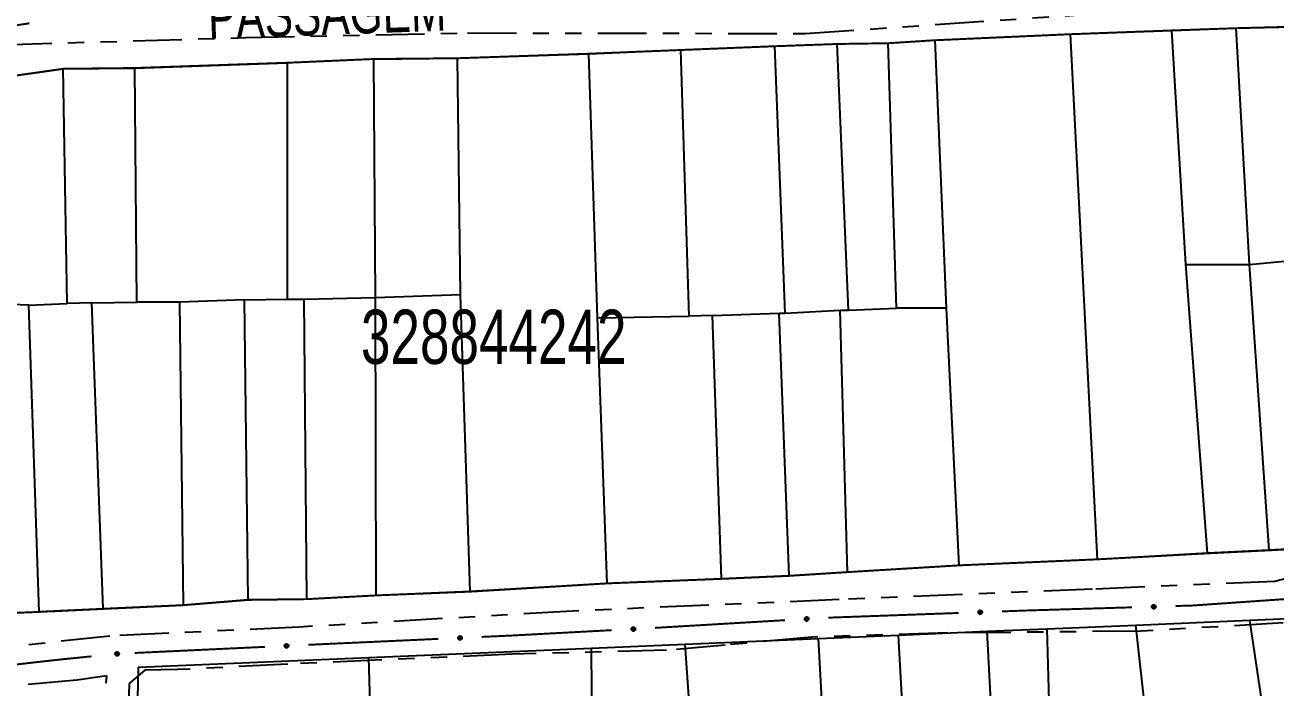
# Model space of a CAD drawing. Extents: x 203604 to 204690, y 4848469 to 4850418.
# Drawn here: x 204298 to 204413.1, y 4848665.4 to 4848726.4 of the extents above; entities that cross this region are included whole.
import ezdxf

# ---------------------------------------------------------------- set-up
doc = ezdxf.new("R2010")
doc.units = 0
doc.header["$LTSCALE"] = 1.5
doc.header["$MEASUREMENT"] = 0
doc.linetypes.add('TRACO_25', pattern=[8, 3, -1, 1, -1, 1, -1])
for name, color, linetype in [('CD_MALHA_LOTES', 7, 'CONTINUOUS'), ('CD_TXT_QUADRA', 2, 'CONTINUOUS'), ('RU-QUADRA', 210, 'CONTINUOUS'), ('SV-EIXO-RUA-N-PAV', 6, 'CONTINUOUS'), ('SV-RUA-NAO-PAV', 7, 'CONTINUOUS'), ('SV-TXT-RUA-N-PAV', 7, 'CONTINUOUS')]:
    doc.layers.add(name, color=color, linetype=linetype)
doc.styles.add('ARIAL', font='ARIAL.SHX')

msp = doc.modelspace()

# ---------------------------------------------------------------- linework, layer by layer
at = {"layer": 'CD_MALHA_LOTES', "linetype": 'Continuous', "flags": 128}
for points in [[(204409.562782, 4848726.08692), (204414.823953, 4848726.225372)], [(204377.511178, 4848724.702401), (204381.837798, 4848724.979305)], [(204381.837798, 4848724.979305), (204394.298465, 4848725.533112)], [(204382.876187, 4848700.300261), (204381.837798, 4848724.979305)], [(204394.298465, 4848725.533112), (204403.643965, 4848725.879242)], [(204396.790599, 4848677.144188), (204394.298465, 4848725.533112)], [(204403.643965, 4848725.879242), (204409.562782, 4848726.08692)], [(204404.924645, 4848704.315365), (204403.643965, 4848725.879242)], [(204410.808849, 4848704.315365), (204409.562782, 4848726.08692)], [(204349.924645, 4848723.733238), (204358.404821, 4848724.079368)], [(204358.404821, 4848724.079368), (204367.058062, 4848724.425497)], [(204359.166307, 4848699.538776), (204358.404821, 4848724.079368)], [(204367.058062, 4848724.425497), (204372.803814, 4848724.633175)], [(204368.027225, 4848699.81568), (204367.058062, 4848724.425497)], [(204372.803814, 4848724.633175), (204377.511178, 4848724.702401)], [(204373.842203, 4848700.092584), (204372.803814, 4848724.633175)], [(204378.272663, 4848700.300261), (204377.511178, 4848724.702401)], [(204308.077571, 4848722.417945), (204322.130435, 4848722.902527)], [(204330.12603, 4848723.248657), (204322.130435, 4848722.902527)], [(204322.130435, 4848722.902527), (204322.130435, 4848701.130972)], [(204330.12603, 4848723.248657), (204337.810108, 4848723.317883)], [(204330.264481, 4848701.269424), (204330.12603, 4848723.248657)], [(204337.810108, 4848723.317883), (204349.924645, 4848723.733238)], [(204338.087011, 4848701.546328), (204337.810108, 4848723.317883)], [(204350.720743, 4848699.400324), (204349.924645, 4848723.733238)], [(204295.201549, 4848721.448782), (204301.501108, 4848722.34872)], [(204301.501108, 4848722.34872), (204308.077571, 4848722.417945)], [(204301.847238, 4848700.715617), (204301.501108, 4848722.34872)], [(204308.285249, 4848700.854069), (204308.077571, 4848722.417945)], [(204406.932197, 4848677.697996), (204404.924645, 4848704.315365)], [(204404.924645, 4848704.315365), (204410.808849, 4848704.315365)], [(204410.808849, 4848704.315365), (204416.277697, 4848704.83456)], [(204412.608723, 4848677.974899), (204410.808849, 4848704.315365)], [(204304.131693, 4848700.784843), (204301.847238, 4848700.715617)], [(204304.131693, 4848700.784843), (204308.285249, 4848700.854069)], [(204305.170082, 4848672.575277), (204304.131693, 4848700.784843)], [(204312.231127, 4848700.854069), (204308.285249, 4848700.854069)], [(204318.184557, 4848701.061747), (204312.231127, 4848700.854069)], [(204312.577257, 4848672.921407), (204312.231127, 4848700.854069)], [(204318.184557, 4848701.061747), (204322.130435, 4848701.130972)], [(204318.530687, 4848673.405988), (204318.184557, 4848701.061747)], [(204322.130435, 4848701.130972), (204323.688018, 4848701.130972)], [(204323.688018, 4848701.130972), (204330.264481, 4848701.269424)], [(204323.930309, 4848673.475214), (204323.688018, 4848701.130972)], [(204330.264481, 4848701.269424), (204338.087011, 4848701.546328)], [(204330.333707, 4848673.821344), (204330.264481, 4848701.269424)], [(204338.986948, 4848674.167473), (204338.087011, 4848701.546328)], [(204298.316715, 4848700.577165), (204295.893808, 4848700.646391)], [(204298.316715, 4848700.577165), (204301.847238, 4848700.715617)], [(204299.285878, 4848672.298373), (204298.316715, 4848700.577165)], [(204361.31231, 4848699.608002), (204367.473418, 4848699.81568)], [(204367.473418, 4848699.81568), (204368.027225, 4848699.81568)], [(204368.373355, 4848675.621218), (204367.473418, 4848699.81568)], [(204368.027225, 4848699.81568), (204373.080718, 4848700.092584)], [(204373.772977, 4848675.967348), (204373.080718, 4848700.092584)], [(204373.080718, 4848700.092584), (204373.842203, 4848700.092584)], [(204373.842203, 4848700.092584), (204378.272663, 4848700.300261)], [(204382.876187, 4848700.300261), (204378.272663, 4848700.300261)], [(204384.053028, 4848676.590381), (204382.876187, 4848700.300261)], [(204350.720743, 4848699.400324), (204359.166307, 4848699.538776)], [(204351.62068, 4848674.928959), (204350.720743, 4848699.400324)], [(204361.31231, 4848699.608002), (204359.166307, 4848699.538776)], [(204362.143021, 4848675.344314), (204361.31231, 4848699.608002)], [(204412.608723, 4848677.974899), (204406.932197, 4848677.697996)], [(204417.59299, 4848678.251803), (204412.608723, 4848677.974899)], [(204384.053028, 4848676.590381), (204373.772977, 4848675.967348)], [(204396.790599, 4848677.144188), (204384.053028, 4848676.590381)], [(204406.932197, 4848677.697996), (204396.790599, 4848677.144188)], [(204368.373355, 4848675.621218), (204362.143021, 4848675.344314)], [(204373.772977, 4848675.967348), (204368.373355, 4848675.621218)], [(204351.62068, 4848674.928959), (204338.986948, 4848674.167473)], [(204362.143021, 4848675.344314), (204351.62068, 4848674.928959)], [(204318.530687, 4848673.405988), (204312.577257, 4848672.921407)], [(204323.930309, 4848673.475214), (204318.530687, 4848673.405988)], [(204330.333707, 4848673.821344), (204323.930309, 4848673.475214)], [(204338.986948, 4848674.167473), (204330.333707, 4848673.821344)], [(204290.459573, 4848671.952244), (204299.285878, 4848672.298373)], [(204305.170082, 4848672.575277), (204299.285878, 4848672.298373)], [(204312.577257, 4848672.921407), (204305.170082, 4848672.575277)], [(204392.17, 4848670.74), (204400.34, 4848671.09)], [(204400.34, 4848671.09), (204410.83, 4848671.53)], [(204406.17, 4848618.53), (204400.34, 4848671.09)], [(204410.83, 4848671.53), (204415.1, 4848671.71)], [(204418.62, 4848619.01), (204410.83, 4848671.53)], [(204358.81, 4848669.34), (204371.08, 4848669.86)], [(204371.08, 4848669.86), (204378.47, 4848670.16)], [(204373.96, 4848617.08), (204371.08, 4848669.86)], [(204378.47, 4848670.16), (204386.64, 4848670.51)], [(204382.37, 4848599.91), (204378.47, 4848670.16)], [(204386.64, 4848670.51), (204392.17, 4848670.74)], [(204390.33, 4848599.95), (204386.64, 4848670.51)], [(204394.13, 4848599.98), (204392.17, 4848670.74)], [(204329.64, 4848668.11), (204350.16, 4848668.97)], [(204350.16, 4848668.97), (204358.81, 4848669.34)], [(204350.51, 4848624.57), (204350.16, 4848668.97)], [(204361.92, 4848624.57), (204358.81, 4848669.34)], [(204308.44, 4848667.21), (204329.64, 4848668.11)], [(204329.88, 4848660.64), (204329.64, 4848668.11)], [(204308.28, 4848659.95), (204308.44, 4848667.21)]]:
    msp.add_lwpolyline(points, dxfattribs=at)
at = {"layer": 'RU-QUADRA', "linetype": 'Continuous', "const_width": 0.18, "flags": 128}
for points in [[(204414.823953, 4848726.225372), (204409.562782, 4848726.08692), (204403.643965, 4848725.879242), (204394.298465, 4848725.533112), (204381.837798, 4848724.979305), (204377.511178, 4848724.702401), (204372.803814, 4848724.633175), (204367.058062, 4848724.425497), (204358.404821, 4848724.079368), (204349.924645, 4848723.733238), (204337.810108, 4848723.317883), (204330.12603, 4848723.248657), (204322.130435, 4848722.902527), (204308.077571, 4848722.417945), (204301.501108, 4848722.34872), (204295.201549, 4848721.448782)], [(204290.459573, 4848671.952244), (204299.285878, 4848672.298373), (204305.170082, 4848672.575277), (204312.577257, 4848672.921407), (204318.530687, 4848673.405988), (204323.930309, 4848673.475214), (204330.333707, 4848673.821344), (204338.986948, 4848674.167473), (204351.62068, 4848674.928959), (204362.143021, 4848675.344314), (204368.373355, 4848675.621218), (204373.772977, 4848675.967348), (204384.053028, 4848676.590381), (204396.790599, 4848677.144188), (204406.932197, 4848677.697996), (204412.608723, 4848677.974899), (204417.59299, 4848678.251803)]]:
    msp.add_lwpolyline(points, dxfattribs=at)
at = {"layer": 'RU-QUADRA', "linetype": 'Continuous', "flags": 128}
msp.add_lwpolyline([(204308.28, 4848659.95), (204308.44, 4848667.21), (204329.64, 4848668.11), (204350.16, 4848668.97), (204358.81, 4848669.34), (204371.08, 4848669.86), (204378.47, 4848670.16), (204386.64, 4848670.51), (204392.17, 4848670.74), (204400.34, 4848671.09), (204410.83, 4848671.53), (204415.1, 4848671.71)], dxfattribs=at)
at = {"layer": 'SV-EIXO-RUA-N-PAV', "const_width": 0.18}
for points in [[(204298.38, 4848726.54), (204296.146111, 4848726.198159)], [(204405.58, 4848672.89), (204415.955738, 4848673.609742)], [(204371.999542, 4848671.768651), (204383.991725, 4848672.201721)], [(204387.989119, 4848672.346078), (204389.987817, 4848672.418256)], [(204389.987817, 4848672.418256), (204390.59, 4848672.44)], [(204390.59, 4848672.44), (204399.983193, 4848672.721986)], [(204403.981391, 4848672.842013), (204404.980941, 4848672.872019)], [(204404.980941, 4848672.872019), (204405.58, 4848672.89)], [(204356.027027, 4848670.832406), (204356.54, 4848670.86)], [(204356.54, 4848670.86), (204368.006255, 4848671.538032)], [(204325.21, 4848669.32), (204336.053096, 4848669.814534)], [(204340.048942, 4848669.996778), (204342.046866, 4848670.0879)], [(204342.046866, 4848670.0879), (204342.97, 4848670.13)], [(204342.97, 4848670.13), (204352.032802, 4848670.617536)], [(204308.08322, 4848668.516183), (204320.070026, 4848669.078765)], [(204324.065627, 4848669.266293), (204325.064528, 4848669.313175)], [(204325.064528, 4848669.313175), (204325.21, 4848669.32)], [(204292.167949, 4848666.899978), (204301.112212, 4848667.900059)], [(204301.112212, 4848667.900059), (204301.38, 4848667.93)], [(204301.38, 4848667.93), (204304.096886, 4848668.202759)]]:
    msp.add_lwpolyline(points, dxfattribs=at)
at = {"layer": 'SV-EIXO-RUA-N-PAV'}
for points in [[(204385.842863, 4848672.378723), (204385.875665, 4848672.415), (204385.911275, 4848672.439471), (204385.94685, 4848672.451333), (204385.98102, 4848672.453618), (204386.01624, 4848672.452018), (204386.051394, 4848672.44257), (204386.088089, 4848672.423442), (204386.124711, 4848672.390792), (204386.147381, 4848672.352666), (204386.160876, 4848672.318411), (204386.16531, 4848672.282917), (204386.163183, 4848672.248728), (204386.152162, 4848672.212537), (204386.132414, 4848672.17554), (204386.098692, 4848672.13951), (204386.063617, 4848672.115758), (204386.028906, 4848672.105189), (204385.993195, 4848672.100957), (204385.957257, 4848672.103022), (204385.922803, 4848672.112495), (204385.885589, 4848672.132444), (204385.850467, 4848672.166199), (204385.826379, 4848672.200912), (204385.815325, 4848672.235466), (204385.81195, 4848672.270717), (204385.813126, 4848672.306062), (204385.821151, 4848672.341795), (204385.842863, 4848672.378723)], [(204401.835373, 4848672.887719), (204401.868395, 4848672.923796), (204401.904154, 4848672.94805), (204401.9398, 4848672.959695), (204401.973983, 4848672.961771), (204402.009194, 4848672.959957), (204402.044289, 4848672.950296), (204402.080866, 4848672.930945), (204402.117289, 4848672.898073), (204402.139727, 4848672.859809), (204402.153014, 4848672.825472), (204402.157231, 4848672.789953), (204402.154896, 4848672.755777), (204402.143655, 4848672.719654), (204402.123682, 4848672.682778), (204402.089742, 4848672.646953), (204402.054522, 4848672.623416), (204402.019748, 4848672.613058), (204401.984012, 4848672.609044), (204401.948087, 4848672.611327), (204401.913691, 4848672.621009), (204401.876599, 4848672.641185), (204401.841684, 4848672.675153), (204401.817807, 4848672.710012), (204401.806964, 4848672.744632), (204401.803804, 4848672.779903), (204401.805194, 4848672.815241), (204401.813437, 4848672.850924), (204401.835373, 4848672.887719)], [(204353.880528, 4848670.827175), (204353.912685, 4848670.864025), (204353.947858, 4848670.889121), (204353.983218, 4848670.901608), (204354.017342, 4848670.904495), (204354.052585, 4848670.903517), (204354.0879, 4848670.894692), (204354.124927, 4848670.876214), (204354.162119, 4848670.844216), (204354.185459, 4848670.806495), (204354.199556, 4848670.772483), (204354.204616, 4848670.737074), (204354.203092, 4848670.702852), (204354.192711, 4848670.666472), (204354.173619, 4848670.629133), (204354.140539, 4848670.592513), (204354.105888, 4848670.568146), (204354.071368, 4848670.556966), (204354.035738, 4848670.552105), (204353.999769, 4848670.553535), (204353.965153, 4848670.562398), (204353.927593, 4848670.581688), (204353.891882, 4848670.614818), (204353.867184, 4848670.649101), (204353.855522, 4848670.683454), (204353.851526, 4848670.71864), (204353.852078, 4848670.754001), (204353.859471, 4848670.78987), (204353.880528, 4848670.827175)], [(204369.85284, 4848671.757499), (204369.8848, 4848671.79452), (204369.919839, 4848671.819802), (204369.955132, 4848671.832478), (204369.989241, 4848671.835547), (204370.024489, 4848671.834756), (204370.05985, 4848671.826118), (204370.096974, 4848671.807838), (204370.134336, 4848671.776038), (204370.157877, 4848671.738442), (204370.172155, 4848671.704505), (204370.177403, 4848671.669123), (204370.176061, 4848671.634895), (204370.165874, 4848671.59846), (204370.146981, 4848671.561019), (204370.114096, 4848671.524224), (204370.079575, 4848671.499673), (204370.045115, 4848671.488309), (204370.009511, 4848671.483259), (204369.973536, 4848671.484497), (204369.938873, 4848671.493176), (204369.90121, 4848671.512266), (204369.865323, 4848671.545205), (204369.840444, 4848671.579356), (204369.828599, 4848671.613647), (204369.824416, 4848671.648811), (204369.824779, 4848671.684174), (204369.831982, 4848671.720082), (204369.85284, 4848671.757499)], [(204337.902473, 4848670.009076), (204337.934929, 4848670.045663), (204337.970306, 4848670.07047), (204338.005767, 4848670.082669), (204338.039914, 4848670.085277), (204338.075148, 4848670.084011), (204338.11039, 4848670.074897), (204338.147264, 4848670.056118), (204338.184194, 4848670.023817), (204338.207225, 4848669.985907), (204338.221044, 4848669.951781), (204338.225814, 4848669.916332), (204338.224011, 4848669.882124), (204338.213333, 4848669.84583), (204338.193937, 4848669.808647), (204338.160558, 4848669.772299), (204338.125709, 4848669.748216), (204338.0911, 4848669.737318), (204338.055431, 4848669.732748), (204338.019475, 4848669.734472), (204337.984933, 4848669.743617), (204337.947531, 4848669.763214), (204337.912092, 4848669.796634), (204337.887675, 4848669.831117), (204337.876294, 4848669.865564), (204337.872586, 4848669.900782), (204337.873426, 4848669.936137), (204337.881112, 4848669.971944), (204337.902473, 4848670.009076)], [(204306.311317, 4848668.543223), (204306.343725, 4848668.579853), (204306.379069, 4848668.604707), (204306.414514, 4848668.616953), (204306.448657, 4848668.619606), (204306.483893, 4848668.618387), (204306.519146, 4848668.60932), (204306.556045, 4848668.590589), (204306.593018, 4848668.558337), (204306.616099, 4848668.520457), (204306.629963, 4848668.48635), (204306.63478, 4848668.450907), (204306.633022, 4848668.416697), (204306.622393, 4848668.380388), (204306.603046, 4848668.34318), (204306.569715, 4848668.306788), (204306.534898, 4848668.282659), (204306.500303, 4848668.271715), (204306.464641, 4848668.267098), (204306.428682, 4848668.268774), (204306.394128, 4848668.277874), (204306.3567, 4848668.297421), (204306.321217, 4848668.330794), (204306.296755, 4848668.365245), (204306.285328, 4848668.399677), (204306.281573, 4848668.43489), (204306.282366, 4848668.470246), (204306.290005, 4848668.506064), (204306.311317, 4848668.543223)], [(204321.919143, 4848669.275753), (204321.951551, 4848669.312382), (204321.986895, 4848669.337237), (204322.02234, 4848669.349482), (204322.056483, 4848669.352135), (204322.091719, 4848669.350916), (204322.126973, 4848669.341849), (204322.163872, 4848669.323118), (204322.200844, 4848669.290866), (204322.223926, 4848669.252986), (204322.23779, 4848669.218879), (204322.242607, 4848669.183436), (204322.240849, 4848669.149226), (204322.230219, 4848669.112917), (204322.210872, 4848669.075709), (204322.177542, 4848669.039317), (204322.142725, 4848669.015188), (204322.10813, 4848669.004244), (204322.072467, 4848668.999627), (204322.036509, 4848669.001303), (204322.001954, 4848669.010403), (204321.964527, 4848669.02995), (204321.929043, 4848669.063323), (204321.904581, 4848669.097774), (204321.893154, 4848669.132206), (204321.889399, 4848669.167419), (204321.890193, 4848669.202775), (204321.897832, 4848669.238593), (204321.919143, 4848669.275753)]]:
    msp.add_lwpolyline(points, close=True, dxfattribs=at)
for points in [[(204385.81195, 4848672.270717), (204386.160876, 4848672.318411)], [(204385.813126, 4848672.306062), (204386.147381, 4848672.352666)], [(204385.815325, 4848672.235466), (204386.16531, 4848672.282917)], [(204385.816249, 4848672.252754), (204386.16143, 4848672.297989)], [(204385.816283, 4848672.289621), (204386.149093, 4848672.337141)], [(204385.821151, 4848672.341795), (204386.124711, 4848672.390792)], [(204385.82187, 4848672.323958), (204386.131449, 4848672.372004)], [(204385.824348, 4848672.217546), (204386.161249, 4848672.265213)], [(204385.826379, 4848672.200912), (204386.163183, 4848672.248728)], [(204385.832912, 4848672.358492), (204386.102946, 4848672.40511)], [(204385.840628, 4848672.182633), (204386.152984, 4848672.229414)], [(204385.842863, 4848672.378723), (204386.088089, 4848672.423442)], [(204385.850467, 4848672.166199), (204386.152162, 4848672.212537)], [(204385.861533, 4848672.397757), (204386.062366, 4848672.432318)], [(204385.87181, 4848672.150989), (204386.139264, 4848672.193417)], [(204385.875665, 4848672.415), (204386.051394, 4848672.44257)], [(204385.885589, 4848672.132444), (204386.132414, 4848672.17554)], [(204385.895904, 4848672.429038), (204386.025006, 4848672.445989)], [(204385.909613, 4848672.125046), (204386.107817, 4848672.156781)], [(204385.911275, 4848672.439471), (204386.01624, 4848672.452018)], [(204385.922803, 4848672.112495), (204386.098692, 4848672.13951)], [(204385.944344, 4848672.10855), (204386.07476, 4848672.126914)], [(204385.957257, 4848672.103022), (204386.063617, 4848672.115758)], [(204401.803804, 4848672.779903), (204402.153014, 4848672.825472)], [(204401.805194, 4848672.815241), (204402.139727, 4848672.859809)], [(204401.806964, 4848672.744632), (204402.157231, 4848672.789953)], [(204401.807993, 4848672.761914), (204402.153443, 4848672.805048)], [(204401.808252, 4848672.798781), (204402.141345, 4848672.844274)], [(204401.813437, 4848672.850924), (204402.117289, 4848672.898073)], [(204401.814048, 4848672.833083), (204402.123913, 4848672.879244)], [(204401.815878, 4848672.726657), (204402.153062, 4848672.772273)], [(204401.817807, 4848672.710012), (204402.154896, 4848672.755777)], [(204401.825299, 4848672.867549), (204402.095612, 4848672.912523)], [(204401.831945, 4848672.691646), (204402.144579, 4848672.736525)], [(204401.835373, 4848672.887719), (204402.080866, 4848672.930945)], [(204401.841684, 4848672.675153), (204402.143655, 4848672.719654)], [(204401.854159, 4848672.906639), (204402.055198, 4848672.939977)], [(204401.862934, 4848672.659813), (204402.130641, 4848672.700613)], [(204401.868395, 4848672.923796), (204402.044289, 4848672.950296)], [(204401.876599, 4848672.641185), (204402.123682, 4848672.682778)], [(204401.88872, 4848672.93771), (204402.017922, 4848672.953875)], [(204401.900578, 4848672.63364), (204402.098972, 4848672.664169)], [(204401.904154, 4848672.94805), (204402.009194, 4848672.959957)], [(204401.913691, 4848672.621009), (204402.089742, 4848672.646953)], [(204401.935208, 4848672.616933), (204402.065734, 4848672.634503)], [(204401.948087, 4848672.611327), (204402.054522, 4848672.623416)], [(204353.859471, 4848670.78987), (204354.162119, 4848670.844216)], [(204353.860505, 4848670.772048), (204354.169188, 4848670.825549)], [(204353.870936, 4848670.806771), (204354.140105, 4848670.858147)], [(204353.880528, 4848670.827175), (204354.124927, 4848670.876214)], [(204353.89886, 4848670.846536), (204354.099051, 4848670.884635)], [(204353.912685, 4848670.864025), (204354.0879, 4848670.894692)], [(204353.932673, 4848670.878417), (204354.061456, 4848670.897644)], [(204353.947858, 4848670.889121), (204354.052585, 4848670.903517)], [(204369.824416, 4848671.648811), (204370.172155, 4848671.704505)], [(204369.824779, 4848671.684174), (204370.157877, 4848671.738442)], [(204369.828314, 4848671.66781), (204370.159945, 4848671.72296)], [(204369.828599, 4848671.613647), (204370.177403, 4848671.669123)], [(204369.829127, 4848671.630952), (204370.173178, 4848671.684102)], [(204369.831982, 4848671.720082), (204370.134336, 4848671.776038)], [(204369.833111, 4848671.702266), (204370.141505, 4848671.757409)], [(204369.838031, 4848671.595939), (204370.173749, 4848671.65133)], [(204369.840444, 4848671.579356), (204370.176061, 4848671.634895)], [(204369.843357, 4848671.737045), (204370.112248, 4848671.789852)], [(204369.85284, 4848671.757499), (204370.096974, 4848671.807838)], [(204369.855109, 4848671.561409), (204370.166308, 4848671.615351)], [(204369.865323, 4848671.545205), (204370.165874, 4848671.59846)], [(204369.871068, 4848671.776957), (204370.071055, 4848671.816121)], [(204369.8848, 4848671.79452), (204370.05985, 4848671.826118)], [(204369.88701, 4848671.53049), (204370.153419, 4848671.579049)], [(204369.90121, 4848671.512266), (204370.146981, 4848671.561019)], [(204369.904712, 4848671.809018), (204370.033391, 4848671.82893)], [(204369.919839, 4848671.819802), (204370.024489, 4848671.834756)], [(204369.925398, 4848671.505422), (204370.122821, 4848671.5417)], [(204369.938873, 4848671.493176), (204370.114096, 4848671.524224)], [(204369.960499, 4848671.489727), (204370.090459, 4848671.511081)], [(204369.973536, 4848671.484497), (204370.079575, 4848671.499673)], [(204337.872586, 4848669.900782), (204338.221044, 4848669.951781)], [(204337.873426, 4848669.936137), (204338.207225, 4848669.985907)], [(204337.876294, 4848669.865564), (204338.225814, 4848669.916332)], [(204337.876739, 4848669.919727), (204338.209084, 4848669.970399)], [(204337.877055, 4848669.882861), (204338.221791, 4848669.931366)], [(204337.881112, 4848669.971944), (204338.184194, 4848670.023817)], [(204337.882, 4848669.954115), (204338.19111, 4848670.005093)], [(204337.885487, 4848669.847731), (204338.22192, 4848669.898589)], [(204337.887675, 4848669.831117), (204338.224011, 4848669.882124)], [(204337.892714, 4848669.988752), (204338.162294, 4848670.037928)], [(204337.902097, 4848669.812974), (204338.213995, 4848669.862713)], [(204337.902473, 4848670.009076), (204338.147264, 4848670.056118)], [(204337.912092, 4848669.796634), (204338.213333, 4848669.84583)], [(204337.920962, 4848670.028287), (204338.121458, 4848670.06475)], [(204337.933577, 4848669.781627), (204338.200617, 4848669.826589)], [(204337.934929, 4848670.045663), (204338.11039, 4848670.074897)], [(204337.947531, 4848669.763214), (204338.193937, 4848669.808647)], [(204337.955035, 4848670.059892), (204338.08397, 4848670.078066)], [(204337.970306, 4848670.07047), (204338.075148, 4848670.084011)], [(204337.971625, 4848669.756043), (204338.169519, 4848669.789656)], [(204337.984933, 4848669.743617), (204338.160558, 4848669.772299)], [(204338.00651, 4848669.739877), (204338.136747, 4848669.759476)], [(204338.019475, 4848669.734472), (204338.125709, 4848669.748216)], [(204353.851526, 4848670.71864), (204354.199556, 4848670.772483)], [(204353.852078, 4848670.754001), (204354.185459, 4848670.806495)], [(204353.855522, 4848670.683454), (204354.204616, 4848670.737074)], [(204353.855525, 4848670.737618), (204354.187445, 4848670.791002)], [(204353.856142, 4848670.700755), (204354.200471, 4848670.752075)], [(204353.86486, 4848670.665696), (204354.200867, 4848670.7193)], [(204353.867184, 4848670.649101), (204354.203092, 4848670.702852)], [(204353.881754, 4848670.631076), (204354.193235, 4848670.683361)], [(204353.891882, 4848670.614818), (204354.192711, 4848670.666472)], [(204353.913489, 4848670.599987), (204354.180153, 4848670.647128)], [(204353.927593, 4848670.581688), (204354.173619, 4848670.629133)], [(204353.951744, 4848670.574715), (204354.149357, 4848670.609942)], [(204353.965153, 4848670.562398), (204354.140539, 4848670.592513)], [(204353.986761, 4848670.558834), (204354.116833, 4848670.579496)], [(204353.999769, 4848670.553535), (204354.105888, 4848670.568146)], [(204306.282366, 4848668.470246), (204306.616099, 4848668.520457)], [(204306.290005, 4848668.506064), (204306.593018, 4848668.558337)], [(204306.290917, 4848668.488235), (204306.599959, 4848668.539622)], [(204306.301585, 4848668.522887), (204306.571099, 4848668.572418)], [(204306.311317, 4848668.543223), (204306.556045, 4848668.590589)], [(204306.32978, 4848668.562459), (204306.530228, 4848668.599187)], [(204306.343725, 4848668.579853), (204306.519146, 4848668.60932)], [(204306.363812, 4848668.594108), (204306.492723, 4848668.612453)], [(204306.379069, 4848668.604707), (204306.483893, 4848668.618387)], [(204321.889399, 4848669.167419), (204322.23779, 4848669.218879)], [(204321.890193, 4848669.202775), (204322.223926, 4848669.252986)], [(204321.893154, 4848669.132206), (204322.242607, 4848669.183436)], [(204321.893528, 4848669.186369), (204322.225805, 4848669.237481)], [(204321.893892, 4848669.149503), (204322.238564, 4848669.198465)], [(204321.897832, 4848669.238593), (204322.200844, 4848669.290866)], [(204321.898744, 4848669.220764), (204322.207785, 4848669.272151)], [(204321.90237, 4848669.114385), (204322.238737, 4848669.165688)], [(204321.904581, 4848669.097774), (204322.240849, 4848669.149226)], [(204321.909412, 4848669.255416), (204322.178926, 4848669.304948)], [(204321.919027, 4848669.07965), (204322.230859, 4848669.129802)], [(204321.919143, 4848669.275753), (204322.163872, 4848669.323118)], [(204321.929043, 4848669.063323), (204322.230219, 4848669.112917)], [(204321.937607, 4848669.294988), (204322.138055, 4848669.331716)], [(204321.950549, 4848669.048345), (204322.217529, 4848669.09366)], [(204321.951551, 4848669.312382), (204322.126973, 4848669.341849)], [(204321.964527, 4848669.02995), (204322.210872, 4848669.075709)], [(204321.971638, 4848669.326637), (204322.100549, 4848669.344982)], [(204321.986895, 4848669.337237), (204322.091719, 4848669.350916)], [(204321.98863, 4848669.022811), (204322.186479, 4848669.056686)], [(204322.001954, 4848669.010403), (204322.177542, 4848669.039317)], [(204322.023537, 4848669.006691), (204322.153747, 4848669.026463)], [(204322.036509, 4848669.001303), (204322.142725, 4848669.015188)], [(204306.281573, 4848668.43489), (204306.629963, 4848668.48635)], [(204306.285328, 4848668.399677), (204306.63478, 4848668.450907)], [(204306.285701, 4848668.45384), (204306.617979, 4848668.504951)], [(204306.286066, 4848668.416974), (204306.630738, 4848668.465936)], [(204306.294544, 4848668.381856), (204306.63091, 4848668.433159)], [(204306.296755, 4848668.365245), (204306.633022, 4848668.416697)], [(204306.3112, 4848668.347121), (204306.623032, 4848668.397273)], [(204306.321217, 4848668.330794), (204306.622393, 4848668.380388)], [(204306.342722, 4848668.315816), (204306.609702, 4848668.36113)], [(204306.3567, 4848668.297421), (204306.603046, 4848668.34318)], [(204306.380803, 4848668.290282), (204306.578653, 4848668.324157)], [(204306.394128, 4848668.277874), (204306.569715, 4848668.306788)], [(204306.41571, 4848668.274162), (204306.545921, 4848668.293934)], [(204306.428682, 4848668.268774), (204306.534898, 4848668.282659)]]:
    msp.add_lwpolyline(points, dxfattribs=at)
at = {"layer": 'SV-RUA-NAO-PAV', "linetype": 'TRACO_25'}
for points in [[(204416.66, 4848676.01, 11.73), (204413.14, 4848675.11, 11.71), (204396.34, 4848674.39, 11.73), (204372.98, 4848673.43, 11.66), (204348.43, 4848672.38, 11.43), (204323.2, 4848670.9, 11.35), (204305.78, 4848670.07, 11.31), (204288.84, 4848668.25, 11.31), (204283.06, 4848667.64, 11.31), (204279.99, 4848667.75, 11.15), (204262.58, 4848668.43, 11.08), (204260.05, 4848717.98, 11.24), (204275.86, 4848718.68, 11.24), (204285.15, 4848720.87, 11.24), (204295.93, 4848724.57, 11.5), (204318.29, 4848725.22, 11.5), (204338.75, 4848725.65, 11.69), (204369.86, 4848725.6, 12.35), (204413.02, 4848728.56, 12.66), (204415.12, 4848727.99, 12.67)], [(204413.9, 4848671.29, 11.46), (204400.82, 4848670.52, 11.45), (204383.01, 4848670.36, 11.31), (204370.46, 4848669.98, 11.23), (204362.48, 4848669.25, 11.23), (204357.08, 4848668.76, 10.87), (204342.85, 4848668.4, 10.86), (204322.18, 4848667.49, 10.86), (204312.03, 4848666.98, 10.86), (204309.02, 4848666.94, 10.88), (204307.58, 4848665.71, 10.98), (204306.96, 4848645.94, 10.28)], [(204304.71, 4848653.75, 10.51), (204305.5, 4848666.41, 11.76), (204302.74, 4848666.01, 10.88), (204288.34, 4848664.74, 10.8)]]:
    msp.add_polyline3d(points, dxfattribs=at)

# ---------------------------------------------------------------- texts
at = {"layer": 'CD_TXT_QUADRA', "style": 'ARIAL', "width": 0.7}
msp.add_text('328844242', height=5, dxfattribs=at).set_placement((204328.92561, 4848695.152087))
at = {"layer": 'SV-TXT-RUA-N-PAV', "style": 'ARIAL', "width": 0.7}
msp.add_text('PASSAGEM', height=4, rotation=2, dxfattribs=at).set_placement((204314.89, 4848725.1))

doc.saveas('drawing.dxf')
